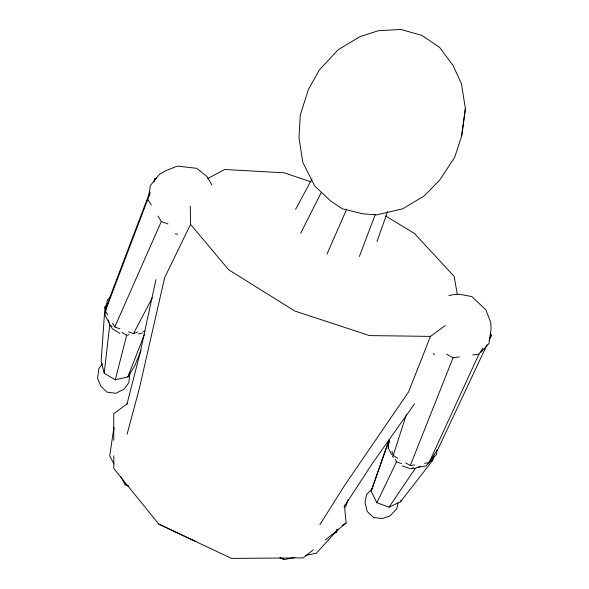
<?xml version="1.0" encoding="UTF-8"?>
<svg xmlns="http://www.w3.org/2000/svg" width="589" height="589" viewBox="0 0 589 589"><rect width="100%" height="100%" fill="white"/><g stroke="black" fill="none" stroke-linecap="round" stroke-linejoin="round"><path stroke-width="0.88" d="M333.352 533.87L336.591 532.169L336.68 529.437M106.918 303.865L104.975 306.884L101.139 361.204L104.224 373.286L115.297 379.817L127.82 376.945L134.432 366.402L141.102 350.403M391.604 454.48L388.225 448.141L389.012 440.336M388.225 448.141L388.394 446.528M104.224 373.286L109.709 325.224L108.354 319.982M129.919 372.947L128.777 382.828L123.962 389.204L115.812 393.29L107.058 392.171L100.896 386.281L97.627 378.609L98.775 368.729L102.442 363.671M437.053 449.886L436.471 454.413L426.075 465.892L418.374 467.357M461.658 135.963L465.391 108.59L461.401 83.579L452.956 65.335L439.593 47.363L421.849 35.392L400.866 29.45L378.234 30.753L359.989 36.628L338.241 49.675L319.341 69.958L308.452 89.344L300.302 114.943L298.991 137.671L302.827 162.314L314.725 186.058L330.863 201.158L342.246 208.742L362.817 213.814L376.621 214.875L402.751 208.808L424.22 195.894L439.939 179.814L454.723 157.234L461.658 135.963L465.391 108.59M113.927 427.533L109.701 455.96L113.964 463.896M148.612 197.286L150.35 185.587L159.56 174.219L165.634 170.751L177.407 166.083L196.711 168.321L207.011 176.538L211.944 185.005M105.696 310.852L105.011 315.321L108.943 322.514M106.381 306.39L107.338 300.132L110.239 296.716M398.09 502.55L396.795 508.749L389.911 515.979L382.232 518.534L373.654 517.503L367.197 511.458L365.04 502.505L366.542 494.539L372.8 487.972M155.945 279.628L139.858 353.915L126.966 404.172M115.297 379.817L126.679 335.229L129.285 334.648M127.099 434.211L139.335 388.526L164.64 277.677L190.556 224.343L190.269 206.113M397.855 458.249L393.194 455.488L406.381 414.582M388.88 440.41L371.136 491.241L376.879 502.734L389.064 507.122L400.483 501.806L432.62 460.495L434.027 456.232M400.483 501.806L401.05 500.12M107.618 314.725L105.372 310.889L150.232 192.868M154.178 181.103L155.017 178.577L156.711 177.996M105.372 310.889L110.732 295.001L149.812 192.272M371.136 491.241L389.108 440.13M376.953 241.593L387.665 211.473M336.591 532.169L337.519 529.577M345.537 507.122L348.305 499.347M359.386 256.473L375.274 214.411M153.722 182.001L155.017 178.577M127.82 376.945L144.482 334.375M445.262 325.562L430.471 336.385L408.604 391.847L344.837 485.086L319.915 524.585M405.615 462.844L410.268 465.597L453.037 357.788L459.295 356.912M326.954 254.153L346.715 209.021M119.884 328.809L114.789 326.991L161.312 221.508L157.977 216.03M424.559 463.352L429.02 462.652L478.975 354.144L482.943 348.18M487.081 344.646L438.282 448.509L429.02 462.652M489.032 340.494L491.373 335.509L490.446 332.925M376.879 502.734L396.522 461.82L395.307 459.442M300.655 233.325L321.167 192.655M128.38 331.843L133.475 333.668L152.242 297.843M295.597 209.389L311.964 178.975M344.02 506.908L372.565 463.131L414.472 403.966M489.393 338.491L491.373 335.509M389.064 507.122L415.201 468.527L420.178 466.23M338.174 529.253L316.264 553.262L305.573 555.361M480.845 352.399L488.914 343.593L491.101 328.868L490.733 322.367L485.873 309.895L471.848 296.561L459.589 294.279L453.206 294.662L448.862 295.641M313.296 549.765L303.306 557.886L231.492 558.409L158.758 524.1L113.832 468.594L113.81 455.805M325.422 539.914L346.104 523.106L344.403 505.112M127.511 403.561L113.729 413.795L113.78 440.277M342.135 525.373L346.104 523.106M207.792 178.482L224.784 169.514L284.141 172.791L311.088 181.913M428.475 462.409L432.62 460.495M133.475 333.668L137.664 331.99M138.437 333.956L142.538 332.918M143.208 331.548L144.946 331.165M280.062 557.599L284.2 559.55L294.89 557.452M413.235 468.329L410.666 468.815L402.258 465.928M410.268 465.597L414.73 464.898M472.709 355.027L478.975 354.144M430.471 336.385L369.524 335.59L294.78 311.007L228.642 269.733L190.556 224.343M175.169 233.811L177.701 234.26M396.522 461.82L401.61 463.653M412.653 467.614L415.201 468.527M161.312 221.508L167.998 223.975M120.789 476.589L125.052 484.526L128.299 486.058M125.052 484.526L128.343 486.08M158.758 524.1L195.923 541.578M280.165 557.643L284.2 559.55M446.661 354.136L453.037 357.788M109.709 325.224L112.02 326.586M122.048 332.498L126.679 335.229M119.729 333.286L112.44 328.905L110.253 324.914M385.596 215.935L414.472 233.472L454.156 276.388L457.314 294.39M433.136 353.606L434.476 354.688M392.443 456.063L393.378 457.557M147.979 199.597L151.307 205.075M112.551 323.155L114.789 326.991M387.658 444.378L388.468 445.961M388.482 440.138L389.27 442.692M391.884 451.226L393.194 455.488M104.975 306.884L105.88 310.374M113.294 427.077L113.927 429.727"/></g></svg>
